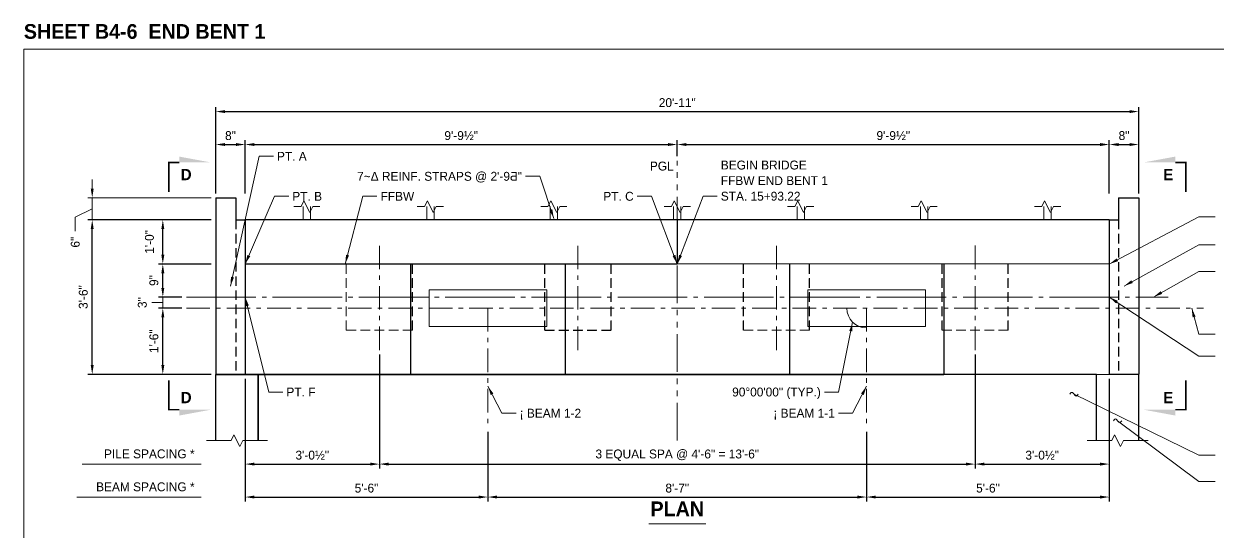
# Model space of a CAD drawing. Extents: x -1 to 861, y -26 to 2.
# Drawn here: x -1 to 26.04, y -9.92 to 1.57 of the extents above; entities that cross this region are included whole.
import ezdxf
from ezdxf.enums import TextEntityAlignment as Align

# ---------------------------------------------------------------- set-up
doc = ezdxf.new("R2010")
doc.units = 21
doc.header["$MEASUREMENT"] = 0
for name, pattern in [('DGN2', [0.12, 0.08, -0.04]), ('DGN4', [0.336, 0.2, -0.053, 0.03, -0.053]), ('DGN6', [0.584, 0.32, -0.056, 0.048, -0.056, 0.048, -0.056]), ('DGN7', [0.726, 0.59, -0.053, 0.03, -0.053])]:
    doc.linetypes.add(name, pattern=pattern)
for name, color, linetype, lineweight in [('BaseLineSurveyPGL', 1, 'DGN6', 9), ('BearingPadMisc', 5, 'Continuous', 15), ('Border', 7, 'Continuous', 15), ('CL_Major', 1, 'DGN7', 9), ('CL_Minor', 7, 'DGN4', 9), ('Dimension', 7, 'Continuous', 9), ('Leader', 7, 'Continuous', 9), ('PileConc_h', 3, 'DGN2', 20), ('Rebar2', 2, 'Continuous', 15), ('SubStrConc', 3, 'Continuous', 30), ('SubStrConc2', 3, 'Continuous', 30), ('SubStrConc2_h', 3, 'DGN2', 30), ('SubStrConc_h', 3, 'DGN2', 30), ('Symbols', 7, 'Continuous', 15), ('TextStructures', 7, 'Continuous', 9), ('WallConc', 3, 'Continuous', 30)]:
    doc.layers.add(name, color=color, linetype=linetype, lineweight=lineweight)
doc.styles.add('FDOT Bold (Large)', font='FDOTBold.ttf')
doc.styles.add('FDOT Structures', font='FDOT.ttf')
doc.styles.add('FDOT Structures Annotation', font='FDOT.ttf')
doc.styles.add('FDOT Structures Views_SectionArrow', font='FDOTBold.ttf')
doc.dimstyles.new('FDOT Structures Note-Arrow 3-8', dxfattribs={"dimtxt": 0.2016, "dimasz": 0.208267, "dimexe": 0.1008, "dimexo": 0.1008, "dimgap": 0.1008, "dimtad": 1, "dimdec": 3, "dimlfac": 12, "dimzin": 15, "dimlunit": 4, "dimtxsty": 'FDOT Structures Annotation', "dimcen": 2.5, "dimclrd": 256, "dimclre": 256, "dimclrt": 256, "dimazin": 3, "dimtfac": 0.7, "dimtmove": 0, "dimatfit": 1, "dimtfill": 1, "dimfrac": 1, "dimlwd": -1, "dimlwe": -1})

# ---------------------------------------------------------------- blocks, each defined once
blk = doc.blocks.new('_CLOSEDFILLED')
at = {"layer": 'Dimension'}
blk.add_solid([(-1, 0.16), (0, 0), (-1, -0.16)], dxfattribs=at)
blk = doc.blocks.new('*D13')
at = {"layer": 'Dimension'}
for p, q in [((2.149, -4.411), (2.149, -4.202)), ((2.581, -4.619), (2.048, -4.619)), ((2.149, -4.869), (2.149, -4.619)), ((2.581, -4.869), (2.048, -4.869)), ((2.149, -5.077), (2.149, -5.285))]:
    blk.add_line(p, q, dxfattribs=at)
at = {"layer": 'Dimension', "xscale": 0.20826666666666666, "yscale": 0.20826666666666666}
for p, rotation in [((2.149, -4.619), -90.00000000000001), ((2.149, -4.869), 90)]:
    blk.add_blockref('_CLOSEDFILLED', p, dxfattribs=dict(at, rotation=rotation))
blk = doc.blocks.new('*D17')
at = {"layer": 'Dimension'}
for p, q in [((0.549, -2.161), (0.549, -1.952)), ((3.248, -2.369), (0.448, -2.369)), ((0.549, -2.869), (0.549, -2.369)), ((3.248, -2.869), (0.448, -2.869)), ((0.549, -3.077), (0.549, -3.285))]:
    blk.add_line(p, q, dxfattribs=at)
at = {"layer": 'Dimension', "xscale": 0.20826666666666666, "yscale": 0.20826666666666666}
for p, rotation in [((0.549, -2.369), -90.00000000000001), ((0.549, -2.869), 90)]:
    blk.add_blockref('_CLOSEDFILLED', p, dxfattribs=dict(at, rotation=rotation))

msp = doc.modelspace()

# ---------------------------------------------------------------- linework, layer by layer
at = {"layer": 'BaseLineSurveyPGL', "ltscale": 2.666667}
msp.add_line((13.807287, -7.869311), (13.807287, -1.529173), dxfattribs=at)
at = {"layer": 'BearingPadMisc'}
for points in [[(8.182284, -4.452558), (10.84895, -4.452503)], [(8.182284, -4.452558), (8.182301, -5.285892)], [(10.84895, -4.452503), (10.848967, -5.285837)], [(16.765617, -4.452381), (19.432284, -4.452326)], [(16.765617, -4.452381), (16.765634, -5.285715)], [(19.432284, -4.452326), (19.432301, -5.28566)], [(8.182301, -5.285892), (10.848967, -5.285837)], [(16.765634, -5.285715), (19.432301, -5.28566)]]:
    msp.add_lwpolyline(points, dxfattribs=at)
at = {"layer": 'CL_Major', "ltscale": 2.666667}
msp.add_line((2.68224, -4.618969), (24.932322, -4.618969), dxfattribs=at)
at = {"layer": 'CL_Minor', "ltscale": 2.666667}
for p, q in [((7.057286, -5.819264), (7.057286, -3.419233)), ((11.557286, -5.819171), (11.557286, -3.41914)), ((16.057286, -5.819078), (16.057286, -3.419047)), ((20.557286, -5.818985), (20.557286, -3.418954)), ((2.68224, -4.868829), (25.732322, -4.868829)), ((9.515145, -4.868829), (9.515145, -7.569311)), ((18.099145, -4.868829), (18.099145, -7.569311))]:
    msp.add_line(p, q, dxfattribs=at)
at = {"layer": 'Dimension'}
for p, q in [((0.320279, -8.402644), (3.01824, -8.402644)), ((0.199118, -9.149311), (3.01824, -9.149311))]:
    msp.add_line(p, q, dxfattribs=at)
msp.add_arc((18.099145, -4.868829), 0.45, 180, 270, dxfattribs=at)
at = {"layer": 'Leader'}
for points in [[(3.682281, -4.369109), (4.335584, -1.428907), (4.655584, -1.428907)], [(11.009569, -2.838907), (10.689569, -1.88224), (10.369569, -1.88224)], [(4.015605, -3.869311), (4.682271, -2.335573), (5.002271, -2.335573)], [(6.28225, -3.869311), (6.68225, -2.335573), (7.00225, -2.335573)], [(13.807287, -3.869311), (13.22062, -2.335573), (12.90062, -2.335573)], [(13.807287, -3.869311), (14.393953, -2.335573), (14.713953, -2.335573)], [(23.598938, -3.869311), (25.625656, -2.797364), (25.998989, -2.797364)], [(23.932286, -4.369109), (25.625656, -3.437364), (25.998989, -3.437364)], [(24.598989, -4.618969), (25.625656, -4.037364), (25.998989, -4.037364)], [(4.015584, -4.618969), (4.548917, -6.769311), (4.868917, -6.769311)], [(25.465656, -4.868829), (25.625656, -5.457364), (25.998989, -5.457364)], [(17.780947, -5.187027), (17.460947, -6.769311), (17.140947, -6.769311)], [(9.515145, -6.635977), (9.835145, -7.249311), (10.155145, -7.249311)], [(18.099145, -6.635977), (17.779145, -7.249311), (17.459145, -7.249311)], [(23.786438, -7.419311), (25.625656, -8.797364), (25.998989, -8.797364)]]:
    msp.add_lwpolyline(points, dxfattribs=at)
for points in [[(11.009569, -2.838907), (10.910585, -2.652408), (10.976421, -2.630385)], [(4.015605, -3.869311), (4.066794, -3.66447), (4.130461, -3.692145)], [(6.28225, -3.869311), (6.301221, -3.659025), (6.368396, -3.676545)], [(13.807287, -3.869311), (13.70046, -3.68719), (13.765301, -3.662388)], [(13.807287, -3.869311), (13.849272, -3.662388), (13.914113, -3.68719)], [(23.598938, -3.869311), (23.766811, -3.741254), (23.799268, -3.802621)], [(3.682281, -4.369109), (3.693571, -4.158271), (3.76134, -4.173329)], [(23.932286, -4.369109), (24.098022, -4.238297), (24.131488, -4.29912)], [(24.598989, -4.618969), (24.76309, -4.486113), (24.797308, -4.546516)], [(4.015584, -4.618969), (4.09941, -4.812755), (4.032029, -4.829467)], [(23.59899, -4.618969), (23.791908, -4.704774), (23.753651, -4.762704)], [(25.465656, -4.868829), (25.553788, -5.060695), (25.486797, -5.078907)], [(17.780947, -5.187027), (17.773685, -5.398041), (17.70564, -5.38428)], [(9.515145, -6.635977), (9.642256, -6.804567), (9.580707, -6.83668)], [(18.099145, -6.635977), (18.033582, -6.83668), (17.972033, -6.804567)]]:
    msp.add_solid(points, dxfattribs=at)
at = {"layer": 'PileConc_h', "ltscale": 2.666667}
for points in [[(6.307302, -5.369264), (6.307272, -3.869264)], [(6.307272, -3.869264), (6.307302, -5.369264)], [(6.307272, -3.869264), (6.307302, -5.369264)], [(6.307272, -3.869264), (6.307302, -5.369264)], [(7.807272, -3.869233), (7.807302, -5.369233)], [(7.807272, -3.869233), (7.807302, -5.369233)], [(7.807272, -3.869233), (7.807302, -5.369233)], [(10.807272, -3.869171), (10.807302, -5.369171)], [(10.807272, -3.869171), (10.807302, -5.369171)], [(10.807272, -3.869171), (10.807302, -5.369171)], [(12.307272, -3.86914), (12.307302, -5.36914)], [(12.307272, -3.86914), (12.307302, -5.36914)], [(12.307272, -3.86914), (12.307302, -5.36914)], [(15.307272, -3.869078), (15.307302, -5.369078)], [(15.307272, -3.869078), (15.307302, -5.369078)], [(15.307272, -3.869078), (15.307302, -5.369078)], [(16.807272, -3.869047), (16.807302, -5.369047)], [(16.807272, -3.869047), (16.807302, -5.369047)], [(16.807272, -3.869047), (16.807302, -5.369047)], [(19.807272, -3.868985), (19.807302, -5.368985)], [(19.807272, -3.868985), (19.807302, -5.368985)], [(19.807272, -3.868985), (19.807302, -5.368985)], [(21.307272, -3.868954), (21.307302, -5.368954)], [(21.307272, -3.868954), (21.307302, -5.368954)], [(21.307272, -3.868954), (21.307302, -5.368954)], [(6.307302, -5.369264), (7.807302, -5.369233)], [(6.307302, -5.369264), (7.807302, -5.369233)], [(6.307302, -5.369264), (7.807302, -5.369233)], [(7.807302, -5.369233), (6.307302, -5.369264)], [(10.807302, -5.369171), (12.307302, -5.36914)], [(10.807302, -5.369171), (12.307302, -5.36914)], [(12.307302, -5.36914), (10.807302, -5.369171)], [(15.307302, -5.369078), (16.807302, -5.369047)], [(15.307302, -5.369078), (16.807302, -5.369047)], [(15.307302, -5.369078), (16.807302, -5.369047)], [(16.807302, -5.369047), (15.307302, -5.369078)], [(19.807302, -5.368985), (21.307302, -5.368954)], [(19.807302, -5.368985), (21.307302, -5.368954)], [(19.807302, -5.368985), (21.307302, -5.368954)], [(21.307302, -5.368954), (19.807302, -5.368985)]]:
    msp.add_lwpolyline(points, dxfattribs=at)
at = {"layer": 'Rebar2'}
for points in [[(5.331054, -2.568907), (5.33106, -2.869284)], [(5.497727, -2.86928), (5.49772, -2.568907)], [(8.128673, -2.568907), (8.128679, -2.869226)], [(8.295346, -2.869223), (8.295339, -2.568907)], [(10.926292, -2.568907), (10.926299, -2.869168)], [(11.092965, -2.869165), (11.092958, -2.568907)], [(13.723911, -2.568907), (13.723918, -2.869111)], [(13.890584, -2.869107), (13.890577, -2.568907)], [(16.52153, -2.568907), (16.521537, -2.869053)], [(16.688203, -2.86905), (16.688196, -2.568907)], [(19.319149, -2.568907), (19.319156, -2.868995)], [(19.485822, -2.868992), (19.485815, -2.568907)], [(22.116768, -2.568907), (22.116775, -2.868938)], [(22.283441, -2.868934), (22.283435, -2.568907)], [(5.33106, -2.869284), (5.497727, -2.86928)], [(8.128679, -2.869226), (8.295346, -2.869223)], [(10.926299, -2.869168), (11.092965, -2.869165)], [(13.723918, -2.869111), (13.890584, -2.869107)], [(16.521537, -2.869053), (16.688203, -2.86905)], [(19.319156, -2.868995), (19.485822, -2.868992)], [(22.116775, -2.868938), (22.283441, -2.868934)]]:
    msp.add_lwpolyline(points, dxfattribs=at)
at = {"layer": 'SubStrConc'}
for points in [[(13.807251, -2.869109), (4.015584, -2.869311)], [(23.598918, -2.868907), (13.807251, -2.869109)], [(13.807251, -2.869109), (13.807272, -3.869109)], [(13.807272, -3.869109), (4.015605, -3.869311)], [(23.598938, -3.868907), (13.807272, -3.869109)], [(4.015656, -6.369311), (7.765656, -6.369234)], [(11.265656, -6.369161), (16.34899, -6.369057)], [(19.84899, -6.368984), (23.59899, -6.368907)]]:
    msp.add_lwpolyline(points, dxfattribs=at)
at = {"layer": 'SubStrConc2'}
for points in [[(3.348907, -2.369325), (3.807241, -2.369315)], [(3.348907, -2.369325), (3.34899, -6.369325)], [(3.807241, -2.369315), (3.807251, -2.869315)], [(3.807241, -2.369315), (3.807251, -2.869315)], [(23.807241, -2.368903), (24.265574, -2.368893)], [(23.807241, -2.368903), (23.807251, -2.868903)], [(23.807241, -2.368903), (23.807251, -2.868903)], [(24.265574, -2.368893), (24.265656, -6.368893)], [(3.807251, -2.869315), (4.015584, -2.869311)], [(4.015584, -2.869311), (4.015656, -6.369311)], [(23.598918, -2.868907), (23.807251, -2.868903)], [(23.598918, -2.868907), (23.59899, -6.368907)], [(7.765605, -3.869234), (7.765656, -6.369234)], [(11.265605, -3.869161), (11.265656, -6.369161)], [(16.348938, -3.869057), (16.34899, -6.369057)], [(19.848938, -3.868984), (19.84899, -6.368984)], [(3.34899, -6.369325), (4.015656, -6.369311)], [(23.307272, -6.368913), (4.307272, -6.369305)], [(7.765656, -6.369234), (11.265656, -6.369161)], [(16.34899, -6.369057), (19.84899, -6.368984)], [(23.59899, -6.368907), (24.265656, -6.368893)]]:
    msp.add_lwpolyline(points, dxfattribs=at)
at = {"layer": 'SubStrConc2_h', "ltscale": 2.666667}
for points in [[(3.807251, -2.869315), (3.807323, -6.369315)], [(3.807251, -2.869315), (3.807323, -6.369315)], [(23.807251, -2.868903), (23.807323, -6.368903)], [(23.807251, -2.868903), (23.807323, -6.368903)]]:
    msp.add_lwpolyline(points, dxfattribs=at)
at = {"layer": 'SubStrConc_h', "ltscale": 2.666667}
for points in [[(7.807302, -5.369233), (7.807272, -3.869233)], [(10.807302, -5.369171), (10.807272, -3.869171)], [(12.307302, -5.36914), (12.307272, -3.86914)], [(15.307302, -5.369078), (15.307272, -3.869078)], [(16.807302, -5.369047), (16.807272, -3.869047)], [(19.807302, -5.368985), (19.807272, -3.868985)], [(21.307302, -5.368954), (21.307272, -3.868954)], [(10.807302, -5.369171), (12.307302, -5.36914)]]:
    msp.add_lwpolyline(points, dxfattribs=at)
at = {"layer": 'Symbols', "const_width": 0.037333}
for points in [[(2.28224, -2.235559), (2.28224, -1.568893), (2.52224, -1.568893)], [(25.332322, -2.235559), (25.332322, -1.568893), (25.092322, -1.568893)], [(25.332322, -6.502658), (25.332322, -7.169325), (25.092322, -7.169325)]]:
    msp.add_lwpolyline(points, dxfattribs=at)
at = {"layer": 'Symbols'}
for points in [[(5.11772, -2.568907), (5.281054, -2.568907), (5.34772, -2.435573), (5.481054, -2.70224), (5.54772, -2.568907), (5.711054, -2.568907)], [(7.915339, -2.568907), (8.078673, -2.568907), (8.145339, -2.435573), (8.278673, -2.70224), (8.345339, -2.568907), (8.508673, -2.568907)], [(10.712959, -2.568907), (10.876292, -2.568907), (10.942959, -2.435573), (11.076292, -2.70224), (11.142959, -2.568907), (11.306292, -2.568907)], [(13.510578, -2.568907), (13.673911, -2.568907), (13.740578, -2.435573), (13.873911, -2.70224), (13.940578, -2.568907), (14.103911, -2.568907)], [(16.308197, -2.568907), (16.47153, -2.568907), (16.538197, -2.435573), (16.67153, -2.70224), (16.738197, -2.568907), (16.90153, -2.568907)], [(19.105816, -2.568907), (19.269149, -2.568907), (19.335816, -2.435573), (19.469149, -2.70224), (19.535816, -2.568907), (19.699149, -2.568907)], [(21.903435, -2.568907), (22.066768, -2.568907), (22.133435, -2.435573), (22.266768, -2.70224), (22.333435, -2.568907), (22.496768, -2.568907)], [(3.135604, -7.869311), (3.694771, -7.869311), (3.761438, -7.735977), (3.894771, -8.002644), (3.961438, -7.869311), (4.520605, -7.869311)], [(23.093938, -7.869311), (23.653105, -7.869311), (23.719772, -7.735977), (23.853105, -8.002644), (23.919772, -7.869311), (24.478938, -7.869311)]]:
    msp.add_lwpolyline(points, dxfattribs=at)
for points in [[(2.52224, -7.169325), (3.24224, -7.169325), (2.52224, -7.302658)], [(25.092322, -7.169325), (24.372322, -7.169325), (25.092322, -7.302658)]]:
    msp.add_solid(points, dxfattribs=at)
at = {"layer": 'TextStructures'}
msp.add_line((13.159559, -9.75598), (14.455014, -9.75598), dxfattribs=at)
at = {"layer": 'WallConc'}
for points in [[(4.307272, -6.369305), (3.348938, -6.369325)], [(3.348938, -7.869311), (3.348938, -6.369325)], [(4.307272, -6.369305), (4.307272, -7.869311)], [(4.307272, -7.869311), (4.307272, -6.369305)], [(23.307272, -6.368913), (24.265605, -6.368893)], [(23.307272, -7.869311), (23.307272, -6.368913)], [(23.307272, -7.869311), (23.307272, -6.368913)], [(24.265605, -7.869311), (24.265605, -6.368893)]]:
    msp.add_lwpolyline(points, dxfattribs=at)

# ---------------------------------------------------------------- texts
at = {"layer": 'Border', "style": 'FDOT Bold (Large)'}
msp.add_text('SHEET B4-6  END BENT 1', height=0.333344, dxfattribs=at).set_placement((-1, 1.133338), align=Align.BOTTOM_LEFT)
at = {"layer": 'TextStructures', "style": 'FDOT Structures'}
for s, p in [('PT. A', (4.736224, -1.428907)), ('PT. B', (5.082911, -2.335573)), ('FFBW', (7.08289, -2.335573)), ('PT. F', (4.949557, -6.769311)), ('¡ BEAM 1-2', (10.235785, -7.249311))]:
    msp.add_text(s, height=0.2016, dxfattribs=at).set_placement(p, align=Align.MIDDLE_LEFT)
for s, p in [('PGL', (13.726647, -1.650133)), ('7~Δ REINF. STRAPS @ 2\'-9Ƌ"', (10.288929, -1.88224)), ('PT. C', (12.81998, -2.335573)), ('90°00\'00" (TYP.)', (17.060307, -6.769311)), ('¡ BEAM 1-1', (17.378505, -7.249311))]:
    msp.add_text(s, height=0.2016, dxfattribs=at).set_placement(p, align=Align.MIDDLE_RIGHT)
at = {"layer": 'TextStructures', "style": 'FDOT Structures Views_SectionArrow'}
for s, p in [('D', (2.67824, -1.843026)), ('E', (24.936322, -1.843026)), ('D', (2.67824, -6.895191)), ('E', (24.936322, -6.895191))]:
    msp.add_text(s, height=0.256, dxfattribs=at).set_placement(p, align=Align.MIDDLE_CENTER)
at = {"layer": 'TextStructures', "style": 'FDOT Structures'}
for s, p in [('PILE SPACING *', (2.868907, -8.332084)), ('BEAM SPACING *', (2.868907, -9.078751))]:
    msp.add_text(s, height=0.2016, dxfattribs=at).set_placement(p, align=Align.BOTTOM_RIGHT)
at = {"layer": 'TextStructures', "insert": (14.794593, -2.436373), "char_height": 0.2016, "attachment_point": 7, "line_spacing_factor": 1.05, "style": 'FDOT Structures'}
msp.add_mtext('BEGIN BRIDGE\\PFFBW END BENT 1\\PSTA. 15+93.22', dxfattribs=at)

# ---------------------------------------------------------------- next in the draw order: dimensions: what is measured, and where the dimension line sits
at = {"layer": 'Dimension'}
for base, p1, p2, text in [((3.348907, -1.16224), (3.348907, -2.368893), (4.015584, -2.368893), '8"'), ((4.015584, -8.402644), (4.015584, -6.369311), (7.057286, -5.819264), '3\'-0½"')]:
    msp.add_linear_dim(base=base, p1=p1, p2=p2, text=text, dimstyle='FDOT Structures Note-Arrow 3-8', dxfattribs=at).render()
msp.add_linear_dim(base=(2.148907, -6.369311), p1=(3.348907, -6.369311), p2=(2.68224, -4.868829), angle=90, text='1\'-6"', dimstyle='FDOT Structures Note-Arrow 3-8', dxfattribs=at).render()

# ---------------------------------------------------------------- next in the draw order: texts
at = {"layer": 'Dimension', "insert": (1.685227, -4.743899), "char_height": 0.2016, "attachment_point": 5, "rotation": 90, "line_spacing_factor": 1.05, "style": 'FDOT Structures Annotation', "bg_fill": 3, "box_fill_scale": 1.1, "bg_fill_color": 0}
msp.add_mtext('3"', dxfattribs=at)

# ---------------------------------------------------------------- next in the draw order: dimensions: what is measured, and where the dimension line sits
at = {"layer": 'Dimension'}
for base, p1, p2, text in [((4.015584, -1.16224), (4.015584, -2.368893), (13.807287, -1.529173), '9\'-9½"'), ((7.057286, -8.402644), (7.057286, -5.819264), (20.557286, -5.818985), '3 EQUAL SPA @ 4\'-6" = 13\'-6"')]:
    msp.add_linear_dim(base=base, p1=p1, p2=p2, text=text, dimstyle='FDOT Structures Note-Arrow 3-8', dxfattribs=at).render()
dim = msp.add_linear_dim(base=(2.148907, -4.868829), p1=(2.68224, -4.868829), p2=(2.68224, -4.618969), angle=90, text=' ', dimstyle='FDOT Structures Note-Arrow 3-8', dxfattribs=at)
dim.commit()
dim.dimension.update_dxf_attribs({"geometry": '*D13', "text_midpoint": (2.148907, -4.743899)})

# ---------------------------------------------------------------- next in the draw order: linework, layer by layer
msp.add_lwpolyline([(1.896907, -4.743899), (2.148907, -4.743899)], dxfattribs=at)

# ---------------------------------------------------------------- next in the draw order: dimensions: what is measured, and where the dimension line sits
for base, p1, p2, text in [((13.807287, -1.16224), (13.807287, -1.529173), (23.59899, -2.368893), '9\'-9½"'), ((20.557286, -8.402644), (20.557286, -5.818985), (23.59899, -6.369311), '3\'-0½"'), ((4.015584, -9.149311), (4.015584, -6.369311), (9.515145, -7.569311), '5\'-6"')]:
    msp.add_linear_dim(base=base, p1=p1, p2=p2, text=text, dimstyle='FDOT Structures Note-Arrow 3-8', dxfattribs=at).render()

# ---------------------------------------------------------------- next in the draw order: linework, layer by layer
at = {"layer": 'Leader'}
msp.add_lwpolyline([(23.59899, -4.618969), (25.625656, -5.957364), (25.998989, -5.957364)], dxfattribs=at)

# ---------------------------------------------------------------- next in the draw order: dimensions: what is measured, and where the dimension line sits
at = {"layer": 'Dimension'}
for base, p1, p2, text in [((23.59899, -1.16224), (23.59899, -2.368893), (24.265656, -2.368893), '8"'), ((9.515145, -9.149311), (9.515145, -7.569311), (18.099145, -7.569311), '8\'-7"')]:
    msp.add_linear_dim(base=base, p1=p1, p2=p2, text=text, dimstyle='FDOT Structures Note-Arrow 3-8', dxfattribs=at).render()
msp.add_linear_dim(base=(2.148907, -4.618969), p1=(2.68224, -4.618969), p2=(3.348907, -3.869311), angle=90, text='9"', dimstyle='FDOT Structures Note-Arrow 3-8', dxfattribs=at).render()

# ---------------------------------------------------------------- next in the draw order: texts
at = {"layer": 'TextStructures', "style": 'FDOT Bold (Large)'}
msp.add_text('PLAN', height=0.333344, dxfattribs=at).set_placement((13.807287, -9.682644), align=Align.BOTTOM_CENTER)

# ---------------------------------------------------------------- next in the draw order: dimensions: what is measured, and where the dimension line sits
at = {"layer": 'Dimension'}
for base, p1, p2, text in [((3.348907, -0.415573), (3.348907, -2.368893), (24.265656, -2.368893), '20\'-11"'), ((18.099145, -9.149311), (18.099145, -7.569311), (23.59899, -6.369311), '5\'-6"')]:
    msp.add_linear_dim(base=base, p1=p1, p2=p2, text=text, dimstyle='FDOT Structures Note-Arrow 3-8', dxfattribs=at).render()
msp.add_linear_dim(base=(2.148907, -3.869311), p1=(3.348907, -3.869311), p2=(3.348907, -2.868907), angle=90, text='1\'-0"', dimstyle='FDOT Structures Note-Arrow 3-8', dxfattribs=at).render()

# ---------------------------------------------------------------- next in the draw order: linework, layer by layer
at = {"layer": 'Leader'}
for points in [[(22.705656, -6.819311), (22.721212, -6.798311), (22.736767, -6.782938), (22.752323, -6.777311), (22.767879, -6.782938), (22.783434, -6.798311), (22.79899, -6.819311), (22.814545, -6.840311), (22.830101, -6.855684), (22.845656, -6.861311), (22.861212, -6.855684), (22.876767, -6.840311), (22.892323, -6.819311)], [(22.79899, -6.819311), (25.625656, -8.197364), (25.998989, -8.197364)], [(23.693104, -7.419311), (23.70866, -7.398311), (23.724215, -7.382938), (23.739771, -7.377311), (23.755327, -7.382938), (23.770882, -7.398311), (23.786438, -7.419311), (23.801993, -7.440311), (23.817549, -7.455684), (23.833104, -7.461311), (23.84866, -7.455684), (23.864215, -7.440311), (23.879771, -7.419311)]]:
    msp.add_lwpolyline(points, dxfattribs=at)
at = {"layer": 'Symbols'}
for points in [[(2.52224, -1.568893), (3.24224, -1.568893), (2.52224, -1.435559)], [(25.092322, -1.568893), (24.372322, -1.568893), (25.092322, -1.435559)]]:
    msp.add_solid(points, dxfattribs=at)

# ---------------------------------------------------------------- next in the draw order: dimensions: what is measured, and where the dimension line sits
at = {"layer": 'Dimension'}
msp.add_linear_dim(base=(0.548907, -6.369311), p1=(3.348907, -6.369311), p2=(3.348907, -2.868907), angle=90, text='3\'-6"', dimstyle='FDOT Structures Note-Arrow 3-8', dxfattribs=at).render()
msp.add_linear_dim(base=(3.869766, -10.49146), p1=(3.869766, -12.253672), p2=(23.703099, -12.253672), text='22~5D1 (EF) @ 1\'-0" MAX.', dimstyle='FDOT Structures Note-Arrow 3-8', dxfattribs=at).render()

# ---------------------------------------------------------------- next in the draw order: linework, layer by layer
at = {"layer": 'Symbols', "const_width": 0.037333}
msp.add_lwpolyline([(2.28224, -6.502658), (2.28224, -7.169325), (2.52224, -7.169325)], dxfattribs=at)

# ---------------------------------------------------------------- next in the draw order: texts
at = {"layer": 'Dimension', "insert": (0.165867, -3.373858), "char_height": 0.2016, "attachment_point": 5, "rotation": 90, "line_spacing_factor": 1.05, "style": 'FDOT Structures Annotation', "bg_fill": 3, "box_fill_scale": 1.1, "bg_fill_color": 0}
msp.add_mtext('6"', dxfattribs=at)

# ---------------------------------------------------------------- next in the draw order: dimensions: what is measured, and where the dimension line sits
at = {"layer": 'Dimension'}
dim = msp.add_linear_dim(base=(0.548907, -2.868907), p1=(3.348907, -2.868907), p2=(3.348907, -2.368893), angle=90, text=' ', dimstyle='FDOT Structures Note-Arrow 3-8', dxfattribs=at)
dim.commit()
dim.dimension.update_dxf_attribs({"geometry": '*D17', "text_midpoint": (0.548907, -2.6189)})

# ---------------------------------------------------------------- next in the draw order: linework, layer by layer
at = {"layer": 'Border'}
msp.add_lwpolyline([(-1, -25.666667), (41.266667, -25.666667), (41.266667, 1), (-1, 1)], close=True, dxfattribs=at)
at = {"layer": 'Dimension'}
msp.add_lwpolyline([(0.165867, -3.126293), (0.165867, -2.806293), (0.548907, -2.6189)], dxfattribs=at)

doc.saveas('drawing.dxf')
